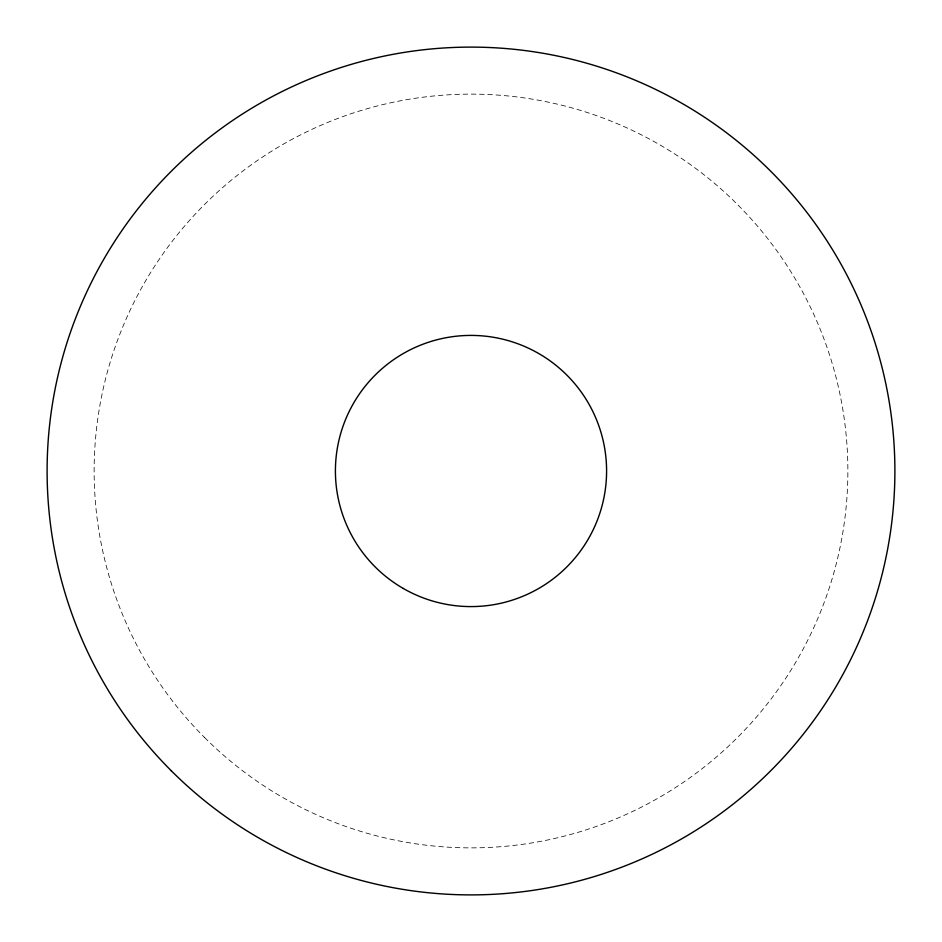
<?xml version="1.0" encoding="UTF-8"?>
<svg xmlns="http://www.w3.org/2000/svg" width="942" height="942" viewBox="0 0 942 942"><rect width="100%" height="100%" fill="white"/><g stroke="black" fill="none" stroke-linecap="round" stroke-linejoin="round"><path stroke-width="0.71" stroke-dasharray="4.71 3.53" d="M204.52 737.48A376.859 376.859 0 0 0 835.024 568.544A376.859 376.859 0 0 0 373.456 106.976A376.859 376.859 0 0 0 204.52 737.48"/><path stroke-width="1.41" d="M171.256 770.744A423.9 423.9 0 0 0 880.452 580.708A423.9 423.9 0 0 0 361.292 61.548A423.9 423.9 0 0 0 171.256 770.744M403.2 588.42A135.589 135.589 0 0 0 606.589 471A135.589 135.589 0 0 0 403.2 353.58A135.589 135.589 0 0 0 403.2 588.42"/></g></svg>
